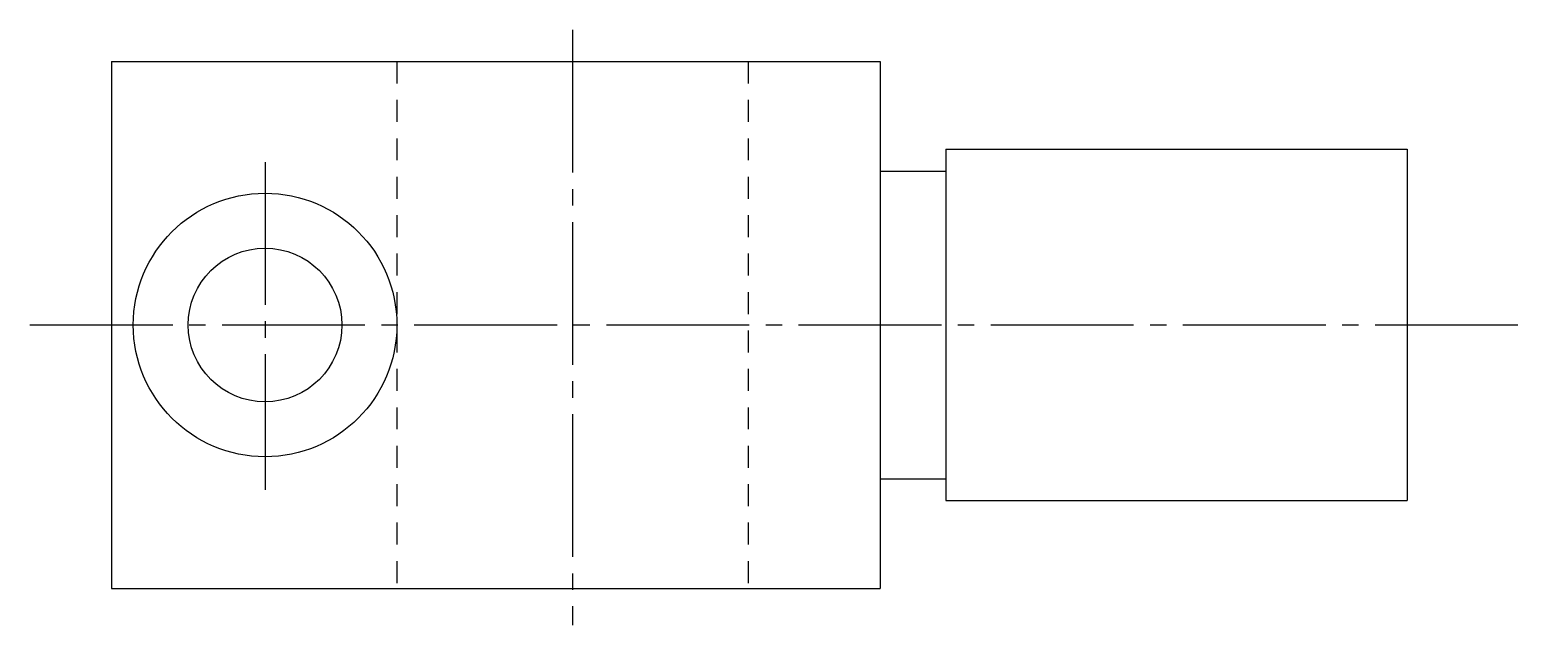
# Model space of a CAD drawing. Extents: x 11 to 174, y 10 to 152.
# Drawn here: x 139.64 to 173.7, y 138.5 to 152.05 of the extents above.
import ezdxf

# ---------------------------------------------------------------- set-up
doc = ezdxf.new("R2010")
doc.units = 0
doc.header["$LTSCALE"] = 0.25
doc.linetypes.add('CENTER', pattern=[17.5, 13, -1.5, 1.5, -1.5])
doc.linetypes.add('DASHED', pattern=[3.5, 2, -1.5])
doc.layers.get('0').update_dxf_attribs({"linetype": 'CONTINUOUS'})
doc.layers.add('CENTER', color=1, linetype='CENTER')

msp = doc.modelspace()

# ---------------------------------------------------------------- linework, layer by layer
for p, q in [((141.496, 151.328), (141.496, 139.328)), ((141.496, 151.328), (158.996, 151.328)), ((158.996, 151.328), (158.996, 139.328)), ((160.496, 149.328), (160.496, 141.328)), ((160.496, 149.328), (170.996, 149.328)), ((170.996, 149.328), (170.996, 141.328)), ((158.996, 148.828), (160.496, 148.828)), ((141.496, 148.328), (141.496, 148.328)), ((141.496, 145.328), (141.496, 145.328)), ((158.996, 141.828), (160.496, 141.828)), ((160.496, 141.328), (170.996, 141.328)), ((141.496, 139.328), (158.996, 139.328))]:
    msp.add_line(p, q)
at = {"color": 3, "linetype": 'DASHED'}
for p, q in [((147.996, 151.328), (147.996, 139.328)), ((155.996, 151.328), (155.996, 139.328))]:
    msp.add_line(p, q, dxfattribs=at)
for radius in [3, 1.75]:
    msp.add_circle((144.996, 145.328), radius)
at = {"layer": 'CENTER', "color": 1, "linetype": 'CENTER'}
for p, q in [((151.996, 152.047), (151.996, 138.495)), ((144.996, 149.039), (144.996, 141.578)), ((139.643, 145.328), (173.704, 145.328))]:
    msp.add_line(p, q, dxfattribs=at)

doc.saveas('drawing.dxf')
